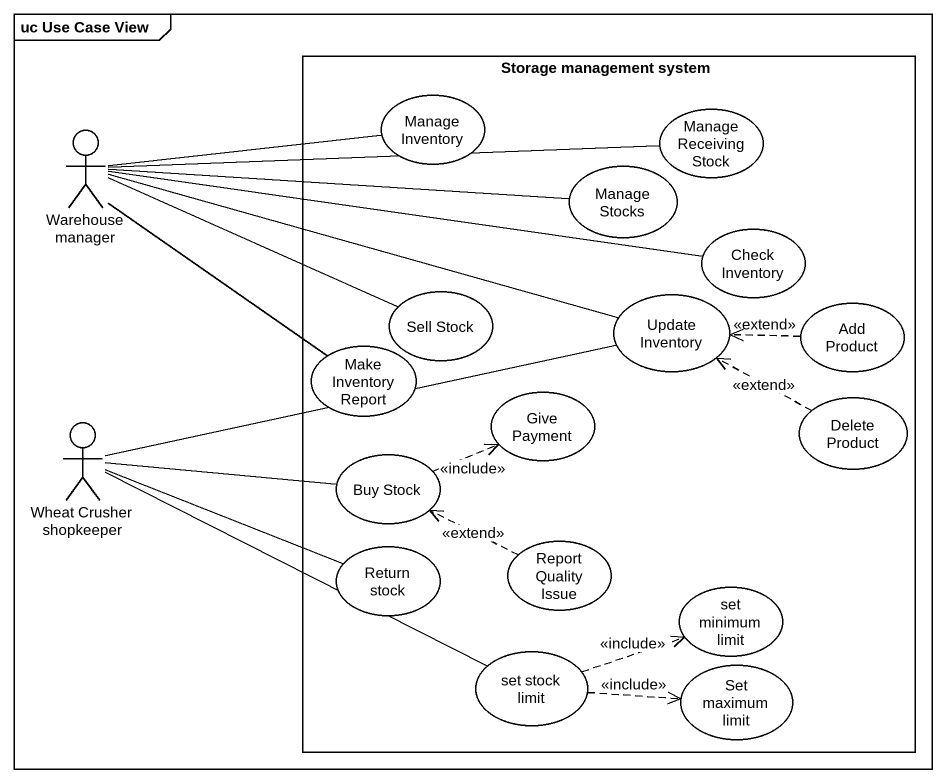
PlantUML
@startuml
mainframe uc Use Case View
rectangle "Storage management system" as Storage_management_system {
  usecase "Manage Inventory" as Manage_Inventory
  usecase "Manage Receiving Stock" as Manage_Receiving_Stock
  usecase "Manage Stocks" as Manage_Stocks
  usecase "Check Inventory" as Check_Inventory
  usecase "Sell Stock" as Sell_Stock
  usecase "Update Inventory" as Update_Inventory
  usecase "Add Product" as Add_Product
  usecase "Make Inventory Report" as Make_Inventory_Report
  usecase "Give Payment" as Give_Payment
  usecase "Delete Product" as Delete_Product
  usecase "Buy Stock" as Buy_Stock
  usecase "Return stock" as Return_stock
  usecase "Report Quality Issue" as Report_Quality_Issue
  usecase "set minimum limit" as set_minimum_limit
  usecase "set stock limit" as set_stock_limit
  usecase "Set maximum limit" as Set_maximum_limit
}
actor "Warehouse manager" as Warehouse_manager
actor "Wheat Crusher shopkeeper" as Wheat_Crusher_shopkeeper
Warehouse_manager -right- Manage_Inventory
Warehouse_manager -right- Manage_Receiving_Stock
Warehouse_manager -right- Manage_Stocks
Warehouse_manager -right- Check_Inventory
Warehouse_manager -right- Sell_Stock
Warehouse_manager -right- Update_Inventory
Warehouse_manager -- Make_Inventory_Report
Add_Product .left.> Update_Inventory : <<extend>>
Delete_Product .left.> Update_Inventory : <<extend>>
Wheat_Crusher_shopkeeper -right- Update_Inventory
Wheat_Crusher_shopkeeper -right- Buy_Stock
Wheat_Crusher_shopkeeper -right- Return_stock
Wheat_Crusher_shopkeeper -right- set_stock_limit
Buy_Stock .right.> Give_Payment : <<include>>
Report_Quality_Issue .left.> Buy_Stock : <<extend>>
set_stock_limit .right.> set_minimum_limit : <<include>>
set_stock_limit .right.> Set_maximum_limit : <<include>>
@enduml
